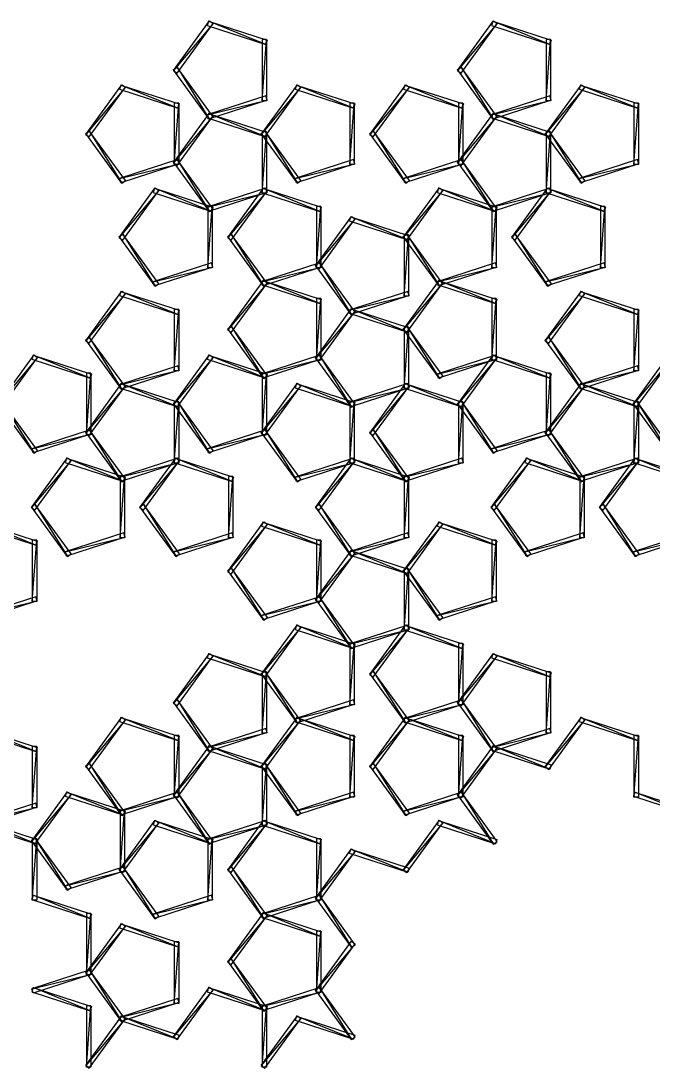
# Model space of a CAD drawing. Header units: metres. Extents: x 147 to 538, y 25 to 284.
# Drawn here: x 241.4 to 385, y 46.1 to 284 of the extents above; entities that cross this region are included whole.
import ezdxf

# ---------------------------------------------------------------- set-up
doc = ezdxf.new("R2010")
doc.units = ezdxf.units.M

msp = doc.modelspace()

# ---------------------------------------------------------------- linework, layer by layer
for points in [[(285.06683, 283.4294), (276.05234, 272.7233), (284.2578, 284.0172), (284.2579, 284.0173, 0.0001)], [(276.05234, 272.7233), (276.86136, 272.13553), (285.06683, 283.4294), (285.06693, 283.4295, 0.0001)], [(284.04742, 283.94882), (283.7384, 282.99777), (297.01517, 278.6839), (297.01526, 278.684, 0.0001)], [(297.01517, 278.6839), (284.04742, 283.94882), (297.3242, 279.63495), (297.32428, 279.63504, 0.0001)], [(349.6051, 283.42944), (340.5906, 272.72333), (348.79608, 284.0172), (348.79617, 284.0173, 0.0001)], [(340.5906, 272.72333), (341.39963, 272.13556), (349.6051, 283.42944), (349.6052, 283.42953, 0.0001)], [(348.5857, 283.94885), (348.27667, 282.9978), (361.55344, 278.68393), (361.55353, 278.68402, 0.0001)], [(361.55344, 278.68393), (348.5857, 283.94885), (361.86246, 279.63498), (361.86255, 279.63507, 0.0001)], [(297.19415, 279.81393), (296.19415, 279.81393), (296.19415, 265.8539), (296.19424, 265.854, 0.0001)], [(296.19415, 265.8539), (297.19415, 279.81393), (297.19415, 265.8539), (297.19424, 265.854, 0.0001)], [(361.73242, 279.81396), (360.73242, 279.81396), (360.73242, 265.85394), (360.7325, 265.85403, 0.0001)], [(360.73242, 265.85394), (361.73242, 279.81396), (361.73242, 265.85394), (361.7325, 265.85403, 0.0001)], [(276.86136, 273.53235), (284.2578, 261.65067), (276.05234, 272.94455), (276.05243, 272.94464, 0.0001)], [(284.2578, 261.65067), (285.06683, 262.23843), (276.86136, 273.53235), (276.86145, 273.53244, 0.0001)], [(341.39963, 273.53235), (348.79608, 261.6507), (340.5906, 272.94458), (340.5907, 272.94467, 0.0001)], [(348.79608, 261.6507), (349.6051, 262.23846), (341.39963, 273.53235), (341.39972, 273.53244, 0.0001)], [(265.1234, 268.93967), (256.10892, 258.23355), (264.3144, 269.52747), (264.31448, 269.52756, 0.0001)], [(256.10892, 258.23355), (256.91794, 257.64578), (265.1234, 268.93967), (265.1235, 268.93976, 0.0001)], [(264.104, 269.45908), (263.79498, 268.50803), (277.07175, 264.19415), (277.07184, 264.19424, 0.0001)], [(277.07175, 264.19415), (264.104, 269.45908), (277.38077, 265.1452), (277.38086, 265.1453, 0.0001)], [(305.01025, 268.9397), (295.99576, 258.23358), (304.20123, 269.52747), (304.20132, 269.52756, 0.0001)], [(295.99576, 258.23358), (296.80478, 257.6458), (305.01025, 268.9397), (305.01035, 268.9398, 0.0001)], [(303.99084, 269.4591), (303.68182, 268.50806), (316.9586, 264.19418), (316.95868, 264.19427, 0.0001)], [(316.9586, 264.19418), (303.99084, 269.4591), (317.2676, 265.14523), (317.2677, 265.14532, 0.0001)], [(329.66168, 268.9397), (320.6472, 258.23358), (328.85266, 269.52747), (328.85275, 269.52756, 0.0001)], [(320.6472, 258.23358), (321.4562, 257.6458), (329.66168, 268.9397), (329.66177, 268.9398, 0.0001)], [(328.64227, 269.4591), (328.33325, 268.50806), (341.61002, 264.19418), (341.6101, 264.19427, 0.0001)], [(341.61002, 264.19418), (328.64227, 269.4591), (341.91904, 265.14523), (341.91913, 265.14532, 0.0001)], [(369.54852, 268.93973), (360.53403, 258.2336), (368.7395, 269.52753), (368.7396, 269.52762, 0.0001)], [(360.53403, 258.2336), (361.34305, 257.64584), (369.54852, 268.93973), (369.5486, 268.93982, 0.0001)], [(368.5291, 269.45914), (368.2201, 268.5081), (381.49686, 264.1942), (381.49695, 264.1943, 0.0001)], [(381.49686, 264.1942), (368.5291, 269.45914), (381.80588, 265.14526), (381.80597, 265.14536, 0.0001)], [(297.3242, 266.0329), (297.01517, 266.98395), (283.7384, 262.67007), (283.7385, 262.67017, 0.0001)], [(361.86246, 266.03293), (361.55344, 266.98398), (348.27667, 262.6701), (348.27676, 262.6702, 0.0001)], [(277.25073, 265.3242), (276.25073, 265.3242), (276.25073, 251.36418), (276.25082, 251.36429, 0.0001)], [(276.25073, 251.36418), (277.25073, 265.3242), (277.25073, 251.36418), (277.25082, 251.36429, 0.0001)], [(283.7384, 262.67007), (297.3242, 266.0329), (284.04742, 261.71902), (284.04752, 261.71912, 0.0001)], [(317.13757, 265.32422), (316.13757, 265.32422), (316.13757, 251.36421), (316.13766, 251.36432, 0.0001)], [(316.13757, 251.36421), (317.13757, 265.32422), (317.13757, 251.36421), (317.13766, 251.36432, 0.0001)], [(341.789, 265.32422), (340.789, 265.32422), (340.789, 251.36421), (340.7891, 251.36432, 0.0001)], [(340.789, 251.36421), (341.789, 265.32422), (341.789, 251.36421), (341.7891, 251.36432, 0.0001)], [(348.27667, 262.6701), (361.86246, 266.03293), (348.5857, 261.71906), (348.5858, 261.71915, 0.0001)], [(381.67584, 265.32425), (380.67584, 265.32425), (380.67584, 251.36424), (380.67593, 251.36435, 0.0001)], [(380.67584, 251.36424), (381.67584, 265.32425), (381.67584, 251.36424), (381.67593, 251.36435, 0.0001)], [(285.06683, 262.45966), (276.05234, 251.75357), (284.2578, 263.04745), (284.2579, 263.04755, 0.0001)], [(276.05234, 251.75357), (276.86136, 251.16579), (285.06683, 262.45966), (285.06693, 262.45975, 0.0001)], [(284.04742, 262.9791), (283.7384, 262.02805), (297.01517, 257.71417), (297.01526, 257.71426, 0.0001)], [(297.01517, 257.71417), (284.04742, 262.9791), (297.3242, 258.66522), (297.32428, 258.6653, 0.0001)], [(349.6051, 262.4597), (340.5906, 251.7536), (348.79608, 263.0475), (348.79617, 263.04758, 0.0001)], [(340.5906, 251.7536), (341.39963, 251.16582), (349.6051, 262.4597), (349.6052, 262.45978, 0.0001)], [(348.5857, 262.97913), (348.27667, 262.02808), (361.55344, 257.7142), (361.55353, 257.7143, 0.0001)], [(361.55344, 257.7142), (348.5857, 262.97913), (361.86246, 258.66525), (361.86255, 258.66534, 0.0001)], [(256.91794, 259.04257), (264.3144, 247.1609), (256.10892, 258.45477), (256.109, 258.45486, 0.0001)], [(264.3144, 247.1609), (265.1234, 247.74869), (256.91794, 259.04257), (256.91803, 259.04266, 0.0001)], [(296.80478, 259.0426), (304.20123, 247.16095), (295.99576, 258.45483), (295.99585, 258.45493, 0.0001)], [(297.19415, 258.8442), (296.19415, 258.8442), (296.19415, 244.8842), (296.19424, 244.88431, 0.0001)], [(296.19415, 244.8842), (297.19415, 258.8442), (297.19415, 244.8842), (297.19424, 244.88431, 0.0001)], [(304.20123, 247.16095), (305.01025, 247.74873), (296.80478, 259.0426), (296.80487, 259.0427, 0.0001)], [(321.4562, 259.0426), (328.85266, 247.16093), (320.6472, 258.4548), (320.64728, 258.4549, 0.0001)], [(328.85266, 247.16093), (329.66168, 247.74872), (321.4562, 259.0426), (321.4563, 259.0427, 0.0001)], [(361.34305, 259.04266), (368.7395, 247.16098), (360.53403, 258.45486), (360.53412, 258.45496, 0.0001)], [(361.73242, 258.84424), (360.73242, 258.84424), (360.73242, 244.88423), (360.7325, 244.88434, 0.0001)], [(360.73242, 244.88423), (361.73242, 258.84424), (361.73242, 244.88423), (361.7325, 244.88434, 0.0001)], [(368.7395, 247.16098), (369.54852, 247.74876), (361.34305, 259.04266), (361.34314, 259.04276, 0.0001)], [(277.38077, 251.54315), (277.07175, 252.4942), (263.79498, 248.18033), (263.79507, 248.18044, 0.0001)], [(276.86136, 252.56256), (284.2578, 240.6809), (276.05234, 251.97478), (276.05243, 251.97488, 0.0001)], [(284.2578, 240.6809), (285.06683, 241.26868), (276.86136, 252.56256), (276.86145, 252.56267, 0.0001)], [(317.2676, 251.5432), (316.9586, 252.49425), (303.68182, 248.18037), (303.68192, 248.18048, 0.0001)], [(341.91904, 251.54318), (341.61002, 252.49423), (328.33325, 248.18036), (328.33334, 248.18047, 0.0001)], [(341.39963, 252.56259), (348.79608, 240.68092), (340.5906, 251.97481), (340.5907, 251.97491, 0.0001)], [(348.79608, 240.68092), (349.6051, 241.2687), (341.39963, 252.56259), (341.39972, 252.5627, 0.0001)], [(381.80588, 251.54323), (381.49686, 252.49428), (368.2201, 248.1804), (368.22018, 248.18051, 0.0001)], [(263.79498, 248.18033), (277.38077, 251.54315), (264.104, 247.22926), (264.1041, 247.22937, 0.0001)], [(303.68182, 248.18037), (317.2676, 251.5432), (303.99084, 247.22931), (303.99094, 247.22942, 0.0001)], [(328.33325, 248.18036), (341.91904, 251.54318), (328.64227, 247.2293), (328.64236, 247.2294, 0.0001)], [(368.2201, 248.1804), (381.80588, 251.54323), (368.5291, 247.22934), (368.5292, 247.22945, 0.0001)], [(272.74112, 245.49478), (263.72662, 234.78868), (271.9321, 246.08257), (271.9322, 246.08267, 0.0001)], [(263.72662, 234.78868), (264.53564, 234.2009), (272.74112, 245.49478), (272.7412, 245.49489, 0.0001)], [(271.7217, 246.01419), (271.4127, 245.06314), (284.68945, 240.74925), (284.68954, 240.74936, 0.0001)], [(284.68945, 240.74925), (271.7217, 246.01419), (284.99847, 241.70032), (284.99857, 241.70042, 0.0001)], [(297.3242, 245.06314), (297.01517, 246.01419), (283.7384, 241.70032), (283.7385, 241.70042, 0.0001)], [(297.39255, 245.49478), (288.37805, 234.78868), (296.58353, 246.08257), (296.58362, 246.08267, 0.0001)], [(288.37805, 234.78868), (289.18707, 234.2009), (297.39255, 245.49478), (297.39264, 245.49489, 0.0001)], [(296.37314, 246.01424), (296.06412, 245.06319), (309.34088, 240.7493), (309.34097, 240.7494, 0.0001)], [(309.34088, 240.7493), (296.37314, 246.01424), (309.6499, 241.70036), (309.65, 241.70047, 0.0001)], [(337.2794, 245.4948), (328.2649, 234.7887), (336.47037, 246.08258), (336.47046, 246.08269, 0.0001)], [(328.2649, 234.7887), (329.0739, 234.20091), (337.2794, 245.4948), (337.27948, 245.4949, 0.0001)], [(336.25998, 246.01422), (335.95096, 245.06317), (349.22772, 240.74928), (349.2278, 240.74939, 0.0001)], [(349.22772, 240.74928), (336.25998, 246.01422), (349.53674, 241.70035), (349.53683, 241.70045, 0.0001)], [(361.86246, 245.0632), (361.55344, 246.01425), (348.27667, 241.70038), (348.27676, 241.70049, 0.0001)], [(361.93082, 245.49484), (352.91632, 234.78874), (361.1218, 246.08263), (361.1219, 246.08273, 0.0001)], [(352.91632, 234.78874), (353.72534, 234.20096), (361.93082, 245.49484), (361.9309, 245.49495, 0.0001)], [(360.9114, 246.01427), (360.6024, 245.06322), (373.87915, 240.74933), (373.87924, 240.74944, 0.0001)], [(373.87915, 240.74933), (360.9114, 246.01427), (374.18817, 241.7004), (374.18826, 241.7005, 0.0001)], [(283.7384, 241.70032), (297.3242, 245.06314), (284.04742, 240.74925), (284.04752, 240.74936, 0.0001)], [(348.27667, 241.70038), (361.86246, 245.0632), (348.5857, 240.74931), (348.5858, 240.74942, 0.0001)], [(284.86844, 241.87929), (283.86844, 241.87929), (283.86844, 227.91928), (283.86853, 227.91939, 0.0001)], [(283.86844, 227.91928), (284.86844, 241.87929), (284.86844, 227.91928), (284.86853, 227.91939, 0.0001)], [(309.51987, 241.87933), (308.51987, 241.87933), (308.51987, 227.91933), (308.51996, 227.91943, 0.0001)], [(308.51987, 227.91933), (309.51987, 241.87933), (309.51987, 227.91933), (309.51996, 227.91943, 0.0001)], [(349.4067, 241.87935), (348.4067, 241.87935), (348.4067, 227.91934), (348.4068, 227.91945, 0.0001)], [(348.4067, 227.91934), (349.4067, 241.87935), (349.4067, 227.91934), (349.4068, 227.91945, 0.0001)], [(374.05814, 241.87936), (373.05814, 241.87936), (373.05814, 227.91936), (373.05823, 227.91946, 0.0001)], [(373.05814, 227.91936), (374.05814, 241.87936), (374.05814, 227.91936), (374.05823, 227.91946, 0.0001)], [(317.33597, 239.0148), (308.32147, 228.3087), (316.52695, 239.60258), (316.52704, 239.60269, 0.0001)], [(308.32147, 228.3087), (309.1305, 227.72092), (317.33597, 239.0148), (317.33606, 239.01491, 0.0001)], [(316.31656, 239.53421), (316.00754, 238.58316), (329.2843, 234.26927), (329.2844, 234.26938, 0.0001)], [(329.2843, 234.26927), (316.31656, 239.53421), (329.59332, 235.22034), (329.5934, 235.22044, 0.0001)], [(264.53564, 235.59769), (271.9321, 223.71602), (263.72662, 235.0099), (263.7267, 235.01001, 0.0001)], [(271.9321, 223.71602), (272.74112, 224.3038), (264.53564, 235.59769), (264.53574, 235.5978, 0.0001)], [(289.18707, 235.5977), (296.58353, 223.71603), (288.37805, 235.00992), (288.37814, 235.01003, 0.0001)], [(296.58353, 223.71603), (297.39255, 224.30382), (289.18707, 235.5977), (289.18716, 235.59781, 0.0001)], [(329.0739, 235.59775), (336.47037, 223.71608), (328.2649, 235.00996), (328.26498, 235.01007, 0.0001)], [(336.47037, 223.71608), (337.2794, 224.30386), (329.0739, 235.59775), (329.074, 235.59785, 0.0001)], [(353.72534, 235.59776), (361.1218, 223.7161), (352.91632, 235.00998), (352.9164, 235.01009, 0.0001)], [(361.1218, 223.7161), (361.93082, 224.30388), (353.72534, 235.59776), (353.72543, 235.59787, 0.0001)], [(329.4633, 235.39935), (328.4633, 235.39935), (328.4633, 221.43935), (328.46338, 221.43945, 0.0001)], [(328.4633, 221.43935), (329.4633, 235.39935), (329.4633, 221.43935), (329.46338, 221.43945, 0.0001)], [(284.99847, 228.09827), (284.68945, 229.04932), (271.4127, 224.73544), (271.41278, 224.73555, 0.0001)], [(309.6499, 228.09831), (309.34088, 229.04936), (296.06412, 224.73549), (296.0642, 224.7356, 0.0001)], [(309.1305, 229.11772), (316.52695, 217.23605), (308.32147, 228.52994), (308.32156, 228.53004, 0.0001)], [(316.52695, 217.23605), (317.33597, 217.82384), (309.1305, 229.11772), (309.13058, 229.11783, 0.0001)], [(349.53674, 228.09833), (349.22772, 229.04938), (335.95096, 224.7355), (335.95105, 224.73561, 0.0001)], [(374.18817, 228.09834), (373.87915, 229.0494), (360.6024, 224.73552), (360.60248, 224.73563, 0.0001)], [(271.4127, 224.73544), (284.99847, 228.09827), (271.7217, 223.78438), (271.7218, 223.78448, 0.0001)], [(296.06412, 224.73549), (309.6499, 228.09831), (296.37314, 223.78442), (296.37323, 223.78453, 0.0001)], [(335.95096, 224.7355), (349.53674, 228.09833), (336.25998, 223.78444), (336.26007, 223.78455, 0.0001)], [(360.6024, 224.73552), (374.18817, 228.09834), (360.9114, 223.78445), (360.9115, 223.78456, 0.0001)], [(297.39255, 224.52505), (288.37805, 213.81895), (296.58353, 225.11284), (296.58362, 225.11295, 0.0001)], [(288.37805, 213.81895), (289.18707, 213.23117), (297.39255, 224.52505), (297.39264, 224.52516, 0.0001)], [(296.37314, 225.0445), (296.06412, 224.09344), (309.34088, 219.77956), (309.34097, 219.77966, 0.0001)], [(309.34088, 219.77956), (296.37314, 225.0445), (309.6499, 220.73062), (309.65, 220.73073, 0.0001)], [(337.2794, 224.5251), (328.2649, 213.819), (336.47037, 225.11288), (336.47046, 225.11299, 0.0001)], [(328.2649, 213.819), (329.0739, 213.23122), (337.2794, 224.5251), (337.27948, 224.5252, 0.0001)], [(336.25998, 225.04453), (335.95096, 224.09348), (349.22772, 219.77959), (349.2278, 219.7797, 0.0001)], [(349.22772, 219.77959), (336.25998, 225.04453), (349.53674, 220.73065), (349.53683, 220.73076, 0.0001)], [(265.1234, 222.04993), (256.10892, 211.34383), (264.3144, 222.63771), (264.31448, 222.63782, 0.0001)], [(256.10892, 211.34383), (256.91794, 210.75604), (265.1234, 222.04993), (265.1235, 222.05003, 0.0001)], [(264.104, 222.56934), (263.79498, 221.61829), (277.07175, 217.3044), (277.07184, 217.3045, 0.0001)], [(277.07175, 217.3044), (264.104, 222.56934), (277.38077, 218.25546), (277.38086, 218.25557, 0.0001)], [(329.59332, 221.61833), (329.2843, 222.56938), (316.00754, 218.25551), (316.00763, 218.25562, 0.0001)], [(316.00754, 218.25551), (329.59332, 221.61833), (316.31656, 217.30444), (316.31665, 217.30455, 0.0001)], [(369.54852, 222.04996), (360.53403, 211.34386), (368.7395, 222.63774), (368.7396, 222.63785, 0.0001)], [(360.53403, 211.34386), (361.34305, 210.75607), (369.54852, 222.04996), (369.5486, 222.05006, 0.0001)], [(368.5291, 222.56937), (368.2201, 221.61832), (381.49686, 217.30443), (381.49695, 217.30453, 0.0001)], [(381.49686, 217.30443), (368.5291, 222.56937), (381.80588, 218.2555), (381.80597, 218.2556, 0.0001)], [(309.51987, 220.90959), (308.51987, 220.90959), (308.51987, 206.94958), (308.51996, 206.94969, 0.0001)], [(308.51987, 206.94958), (309.51987, 220.90959), (309.51987, 206.94958), (309.51996, 206.94969, 0.0001)], [(349.4067, 220.90962), (348.4067, 220.90962), (348.4067, 206.94962), (348.4068, 206.94972, 0.0001)], [(348.4067, 206.94962), (349.4067, 220.90962), (349.4067, 206.94962), (349.4068, 206.94972, 0.0001)], [(277.25073, 218.43443), (276.25073, 218.43443), (276.25073, 204.47443), (276.25082, 204.47453, 0.0001)], [(276.25073, 204.47443), (277.25073, 218.43443), (277.25073, 204.47443), (277.25082, 204.47453, 0.0001)], [(317.33597, 218.04507), (308.32147, 207.33897), (316.52695, 218.63286), (316.52704, 218.63297, 0.0001)], [(308.32147, 207.33897), (309.1305, 206.75119), (317.33597, 218.04507), (317.33606, 218.04518, 0.0001)], [(316.31656, 218.56451), (316.00754, 217.61346), (329.2843, 213.29958), (329.2844, 213.29968, 0.0001)], [(329.2843, 213.29958), (316.31656, 218.56451), (329.59332, 214.25064), (329.5934, 214.25075, 0.0001)], [(381.67584, 218.43446), (380.67584, 218.43446), (380.67584, 204.47446), (380.67593, 204.47456, 0.0001)], [(380.67584, 204.47446), (381.67584, 218.43446), (381.67584, 204.47446), (381.67593, 204.47456, 0.0001)], [(289.18707, 214.62796), (296.58353, 202.74629), (288.37805, 214.04018), (288.37814, 214.04028, 0.0001)], [(296.58353, 202.74629), (297.39255, 203.33408), (289.18707, 214.62796), (289.18716, 214.62807, 0.0001)], [(329.0739, 214.62799), (336.47037, 202.74632), (328.2649, 214.0402), (328.26498, 214.04031, 0.0001)], [(329.4633, 214.4296), (328.4633, 214.4296), (328.4633, 200.46959), (328.46338, 200.4697, 0.0001)], [(328.4633, 200.46959), (329.4633, 214.4296), (329.4633, 200.46959), (329.46338, 200.4697, 0.0001)], [(336.47037, 202.74632), (337.2794, 203.3341), (329.0739, 214.62799), (329.074, 214.6281, 0.0001)], [(256.91794, 212.15285), (264.3144, 200.27118), (256.10892, 211.56506), (256.109, 211.56517, 0.0001)], [(264.3144, 200.27118), (265.1234, 200.85896), (256.91794, 212.15285), (256.91803, 212.15295, 0.0001)], [(361.34305, 212.15288), (368.7395, 200.27121), (360.53403, 211.5651), (360.53412, 211.5652, 0.0001)], [(368.7395, 200.27121), (369.54852, 200.859), (361.34305, 212.15288), (361.34314, 212.15298, 0.0001)], [(245.18001, 207.56021), (236.16551, 196.85411), (244.371, 208.148), (244.37111, 208.1481, 0.0001)], [(236.16551, 196.85411), (236.97452, 196.26633), (245.18001, 207.56021), (245.18011, 207.56032, 0.0001)], [(244.1606, 208.07962), (243.85158, 207.12857), (257.12833, 202.81468), (257.12842, 202.81479, 0.0001)], [(257.12833, 202.81468), (244.1606, 208.07962), (257.43735, 203.76575), (257.43744, 203.76585, 0.0001)], [(285.06683, 207.56018), (276.05234, 196.85408), (284.2578, 208.14796), (284.2579, 208.14807, 0.0001)], [(276.05234, 196.85408), (276.86136, 196.2663), (285.06683, 207.56018), (285.06693, 207.56029, 0.0001)], [(284.04742, 208.07959), (283.7384, 207.12854), (297.01517, 202.81465), (297.01526, 202.81476, 0.0001)], [(297.01517, 202.81465), (284.04742, 208.07959), (297.3242, 203.76572), (297.32428, 203.76582, 0.0001)], [(309.6499, 207.12854), (309.34088, 208.07959), (296.06412, 203.76572), (296.0642, 203.76582, 0.0001)], [(296.06412, 203.76572), (309.6499, 207.12854), (296.37314, 202.81465), (296.37323, 202.81476, 0.0001)], [(309.1305, 208.14795), (316.52695, 196.26628), (308.32147, 207.56017), (308.32156, 207.56027, 0.0001)], [(316.52695, 196.26628), (317.33597, 196.85406), (309.1305, 208.14795), (309.13058, 208.14806, 0.0001)], [(349.53674, 207.12857), (349.22772, 208.07962), (335.95096, 203.76575), (335.95105, 203.76585, 0.0001)], [(335.95096, 203.76575), (349.53674, 207.12857), (336.25998, 202.81468), (336.26007, 202.81479, 0.0001)], [(349.6051, 207.56021), (340.5906, 196.85411), (348.79608, 208.148), (348.79617, 208.1481, 0.0001)], [(340.5906, 196.85411), (341.39963, 196.26633), (349.6051, 207.56021), (349.6052, 207.56032, 0.0001)], [(348.5857, 208.07965), (348.27667, 207.1286), (361.55344, 202.81471), (361.55353, 202.81482, 0.0001)], [(361.55344, 202.81471), (348.5857, 208.07965), (361.86246, 203.76578), (361.86255, 203.76588, 0.0001)], [(389.49194, 207.56021), (380.47745, 196.85411), (388.68292, 208.148), (388.683, 208.1481, 0.0001)], [(380.47745, 196.85411), (381.28647, 196.26633), (389.49194, 207.56021), (389.49203, 207.56032, 0.0001)], [(277.38077, 204.65341), (277.07175, 205.60446), (263.79498, 201.29059), (263.79507, 201.2907, 0.0001)], [(263.79498, 201.29059), (277.38077, 204.65341), (264.104, 200.33952), (264.1041, 200.33963, 0.0001)], [(381.80588, 204.65344), (381.49686, 205.60449), (368.2201, 201.29062), (368.22018, 201.29073, 0.0001)], [(368.2201, 201.29062), (381.80588, 204.65344), (368.5291, 200.33955), (368.5292, 200.33966, 0.0001)], [(257.3073, 203.94472), (256.3073, 203.94472), (256.3073, 189.98471), (256.3074, 189.98482, 0.0001)], [(256.3073, 189.98471), (257.3073, 203.94472), (257.3073, 189.98471), (257.3074, 189.98482, 0.0001)], [(297.19415, 203.94469), (296.19415, 203.94469), (296.19415, 189.98468), (296.19424, 189.98479, 0.0001)], [(296.19415, 189.98468), (297.19415, 203.94469), (297.19415, 189.98468), (297.19424, 189.98479, 0.0001)], [(361.73242, 203.94475), (360.73242, 203.94475), (360.73242, 189.98474), (360.7325, 189.98485, 0.0001)], [(360.73242, 189.98474), (361.73242, 203.94475), (361.73242, 189.98474), (361.7325, 189.98485, 0.0001)], [(265.1234, 201.0802), (256.10892, 190.3741), (264.3144, 201.66798), (264.31448, 201.66809, 0.0001)], [(256.10892, 190.3741), (256.91794, 189.78632), (265.1234, 201.0802), (265.1235, 201.0803, 0.0001)], [(264.104, 201.5996), (263.79498, 200.64854), (277.07175, 196.33466), (277.07184, 196.33476, 0.0001)], [(277.07175, 196.33466), (264.104, 201.5996), (277.38077, 197.28572), (277.38086, 197.28583, 0.0001)], [(305.01025, 201.08017), (295.99576, 190.37407), (304.20123, 201.66795), (304.20132, 201.66806, 0.0001)], [(295.99576, 190.37407), (296.80478, 189.78629), (305.01025, 201.08017), (305.01035, 201.08028, 0.0001)], [(303.99084, 201.59958), (303.68182, 200.64853), (316.9586, 196.33464), (316.95868, 196.33475, 0.0001)], [(316.9586, 196.33464), (303.99084, 201.59958), (317.2676, 197.2857), (317.2677, 197.28581, 0.0001)], [(329.59332, 200.64856), (329.2843, 201.59961), (316.00754, 197.28574), (316.00763, 197.28584, 0.0001)], [(316.00754, 197.28574), (329.59332, 200.64856), (316.31656, 196.33467), (316.31665, 196.33478, 0.0001)], [(329.66168, 201.0802), (320.6472, 190.3741), (328.85266, 201.66798), (328.85275, 201.66809, 0.0001)], [(320.6472, 190.3741), (321.4562, 189.78632), (329.66168, 201.0802), (329.66177, 201.0803, 0.0001)], [(328.64227, 201.59962), (328.33325, 200.64857), (341.61002, 196.33469), (341.6101, 196.3348, 0.0001)], [(341.61002, 196.33469), (328.64227, 201.59962), (341.91904, 197.28575), (341.91913, 197.28586, 0.0001)], [(369.54852, 201.08023), (360.53403, 190.37413), (368.7395, 201.66801), (368.7396, 201.66812, 0.0001)], [(360.53403, 190.37413), (361.34305, 189.78635), (369.54852, 201.08023), (369.5486, 201.08034, 0.0001)], [(368.5291, 201.59962), (368.2201, 200.64857), (381.49686, 196.33469), (381.49695, 196.3348, 0.0001)], [(381.49686, 196.33469), (368.5291, 201.59962), (381.80588, 197.28575), (381.80597, 197.28586, 0.0001)], [(236.97452, 197.66312), (244.371, 185.78145), (236.16551, 197.07533), (236.16562, 197.07544, 0.0001)], [(244.371, 185.78145), (245.18001, 186.36923), (236.97452, 197.66312), (236.97462, 197.66322, 0.0001)], [(276.86136, 197.66312), (284.2578, 185.78145), (276.05234, 197.07533), (276.05243, 197.07544, 0.0001)], [(284.2578, 185.78145), (285.06683, 186.36923), (276.86136, 197.66312), (276.86145, 197.66322, 0.0001)], [(341.39963, 197.66312), (348.79608, 185.78145), (340.5906, 197.07533), (340.5907, 197.07544, 0.0001)], [(348.79608, 185.78145), (349.6051, 186.36923), (341.39963, 197.66312), (341.39972, 197.66322, 0.0001)], [(381.28647, 197.66312), (388.68292, 185.78145), (380.47745, 197.07533), (380.47754, 197.07544, 0.0001)], [(388.68292, 185.78145), (389.49194, 186.36923), (381.28647, 197.66312), (381.28656, 197.66322, 0.0001)], [(277.25073, 197.46472), (276.25073, 197.46472), (276.25073, 183.50471), (276.25082, 183.50482, 0.0001)], [(276.25073, 183.50471), (277.25073, 197.46472), (277.25073, 183.50471), (277.25082, 183.50482, 0.0001)], [(317.13757, 197.4647), (316.13757, 197.4647), (316.13757, 183.5047), (316.13766, 183.5048, 0.0001)], [(316.13757, 183.5047), (317.13757, 197.4647), (317.13757, 183.5047), (317.13766, 183.5048, 0.0001)], [(341.789, 197.46472), (340.789, 197.46472), (340.789, 183.50471), (340.7891, 183.50482, 0.0001)], [(340.789, 183.50471), (341.789, 197.46472), (341.789, 183.50471), (341.7891, 183.50482, 0.0001)], [(381.67584, 197.46472), (380.67584, 197.46472), (380.67584, 183.50471), (380.67593, 183.50482, 0.0001)], [(380.67584, 183.50471), (381.67584, 197.46472), (381.67584, 183.50471), (381.67593, 183.50482, 0.0001)], [(257.43735, 190.1637), (257.12833, 191.11475), (243.85156, 186.80087), (243.85167, 186.80098, 0.0001)], [(256.91794, 191.1831), (264.3144, 179.30144), (256.10892, 190.59532), (256.109, 190.59543, 0.0001)], [(264.3144, 179.30144), (265.1234, 179.88922), (256.91794, 191.1831), (256.91803, 191.18321, 0.0001)], [(297.3242, 190.1637), (297.01517, 191.11475), (283.7384, 186.80087), (283.7385, 186.80098, 0.0001)], [(296.80478, 191.1831), (304.20123, 179.30144), (295.99576, 190.59532), (295.99585, 190.59543, 0.0001)], [(304.20123, 179.30144), (305.01025, 179.88922), (296.80478, 191.1831), (296.80487, 191.18321, 0.0001)], [(321.4562, 191.1831), (328.85266, 179.30144), (320.6472, 190.59532), (320.64728, 190.59543, 0.0001)], [(328.85266, 179.30144), (329.66168, 179.88922), (321.4562, 191.1831), (321.4563, 191.18321, 0.0001)], [(361.86246, 190.1637), (361.55344, 191.11475), (348.27667, 186.80087), (348.27676, 186.80098, 0.0001)], [(361.34305, 191.1831), (368.7395, 179.30144), (360.53403, 190.59532), (360.53412, 190.59543, 0.0001)], [(368.7395, 179.30144), (369.54852, 179.88922), (361.34305, 191.1831), (361.34314, 191.18321, 0.0001)], [(243.85156, 186.80087), (257.43735, 190.1637), (244.16058, 185.84981), (244.16069, 185.84991, 0.0001)], [(283.7384, 186.80087), (297.3242, 190.1637), (284.04742, 185.84981), (284.04752, 185.84991, 0.0001)], [(348.27667, 186.80087), (361.86246, 190.1637), (348.5857, 185.84981), (348.5858, 185.84991, 0.0001)], [(252.79771, 184.11533), (243.78322, 173.40923), (251.98871, 184.70311), (251.98882, 184.70322, 0.0001)], [(243.78322, 173.40923), (244.59222, 172.82144), (252.79771, 184.11533), (252.79782, 184.11543, 0.0001)], [(251.7783, 184.63474), (251.46928, 183.68369), (264.74603, 179.3698), (264.74612, 179.3699, 0.0001)], [(264.74603, 179.3698), (251.7783, 184.63474), (265.05505, 180.32086), (265.05515, 180.32097, 0.0001)], [(277.38077, 183.68369), (277.07175, 184.63474), (263.79498, 180.32086), (263.79507, 180.32097, 0.0001)], [(263.79498, 180.32086), (277.38077, 183.68369), (264.104, 179.3698), (264.1041, 179.3699, 0.0001)], [(277.44913, 184.11533), (268.43463, 173.40923), (276.6401, 184.70311), (276.6402, 184.70322, 0.0001)], [(268.43463, 173.40923), (269.24365, 172.82144), (277.44913, 184.11533), (277.44922, 184.11543, 0.0001)], [(276.42972, 184.63475), (276.1207, 183.6837), (289.39746, 179.36981), (289.39755, 179.36992, 0.0001)], [(289.39746, 179.36981), (276.42972, 184.63475), (289.70648, 180.32088), (289.70657, 180.32098, 0.0001)], [(317.2676, 183.68369), (316.9586, 184.63474), (303.68182, 180.32086), (303.68192, 180.32097, 0.0001)], [(303.68182, 180.32086), (317.2676, 183.68369), (303.99084, 179.3698), (303.99094, 179.3699, 0.0001)], [(317.33597, 184.11533), (308.32147, 173.40923), (316.52695, 184.70311), (316.52704, 184.70322, 0.0001)], [(308.32147, 173.40923), (309.1305, 172.82144), (317.33597, 184.11533), (317.33606, 184.11543, 0.0001)], [(316.31656, 184.63474), (316.00754, 183.68369), (329.2843, 179.3698), (329.2844, 179.3699, 0.0001)], [(329.2843, 179.3698), (316.31656, 184.63474), (329.59332, 180.32086), (329.5934, 180.32097, 0.0001)], [(341.91904, 183.6837), (341.61002, 184.63475), (328.33325, 180.32088), (328.33334, 180.32098, 0.0001)], [(328.33325, 180.32088), (341.91904, 183.6837), (328.64227, 179.36981), (328.64236, 179.36992, 0.0001)], [(357.2228, 184.11533), (348.2083, 173.40923), (356.4138, 184.70311), (356.41388, 184.70322, 0.0001)], [(348.2083, 173.40923), (349.01733, 172.82144), (357.2228, 184.11533), (357.2229, 184.11543, 0.0001)], [(356.2034, 184.63474), (355.89438, 183.68369), (369.17114, 179.3698), (369.17123, 179.3699, 0.0001)], [(369.17114, 179.3698), (356.2034, 184.63474), (369.48016, 180.32086), (369.48026, 180.32097, 0.0001)], [(381.80588, 183.68369), (381.49686, 184.63474), (368.2201, 180.32086), (368.22018, 180.32097, 0.0001)], [(368.2201, 180.32086), (381.80588, 183.68369), (368.5291, 179.3698), (368.5292, 179.3699, 0.0001)], [(381.87424, 184.11533), (372.85974, 173.40923), (381.06522, 184.70311), (381.0653, 184.70322, 0.0001)], [(372.85974, 173.40923), (373.66876, 172.82144), (381.87424, 184.11533), (381.87433, 184.11543, 0.0001)], [(380.85483, 184.63475), (380.5458, 183.6837), (393.82257, 179.36981), (393.82266, 179.36992, 0.0001)], [(393.82257, 179.36981), (380.85483, 184.63475), (394.1316, 180.32088), (394.13168, 180.32098, 0.0001)], [(264.92502, 180.49983), (263.92502, 180.49983), (263.92502, 166.53983), (263.9251, 166.53993, 0.0001)], [(263.92502, 166.53983), (264.92502, 180.49983), (264.92502, 166.53983), (264.9251, 166.53993, 0.0001)], [(289.57645, 180.49985), (288.57645, 180.49985), (288.57645, 166.53984), (288.57654, 166.53995, 0.0001)], [(288.57645, 166.53984), (289.57645, 180.49985), (289.57645, 166.53984), (289.57654, 166.53995, 0.0001)], [(329.4633, 180.49985), (328.4633, 180.49985), (328.4633, 166.53984), (328.46338, 166.53995, 0.0001)], [(328.4633, 166.53984), (329.4633, 180.49985), (329.4633, 166.53984), (329.46338, 166.53995, 0.0001)], [(369.35013, 180.49983), (368.35013, 180.49983), (368.35013, 166.53983), (368.35022, 166.53993, 0.0001)], [(368.35013, 166.53983), (369.35013, 180.49983), (369.35013, 166.53983), (369.35022, 166.53993, 0.0001)], [(244.59222, 174.21823), (251.98871, 162.33656), (243.78322, 173.63045), (243.78333, 173.63055, 0.0001)], [(251.98871, 162.33656), (252.79771, 162.92435), (244.59222, 174.21823), (244.59233, 174.21834, 0.0001)], [(269.24365, 174.21825), (276.6401, 162.33658), (268.43463, 173.63046), (268.43472, 173.63057, 0.0001)], [(276.6401, 162.33658), (277.44913, 162.92436), (269.24365, 174.21825), (269.24374, 174.21835, 0.0001)], [(309.1305, 174.21825), (316.52695, 162.33658), (308.32147, 173.63046), (308.32156, 173.63057, 0.0001)], [(316.52695, 162.33658), (317.33597, 162.92436), (309.1305, 174.21825), (309.13058, 174.21835, 0.0001)], [(349.01733, 174.21823), (356.4138, 162.33656), (348.2083, 173.63045), (348.2084, 173.63055, 0.0001)], [(356.4138, 162.33656), (357.2228, 162.92435), (349.01733, 174.21823), (349.01743, 174.21834, 0.0001)], [(373.66876, 174.21825), (381.06522, 162.33658), (372.85974, 173.63046), (372.85983, 173.63057, 0.0001)], [(381.06522, 162.33658), (381.87424, 162.92436), (373.66876, 174.21825), (373.66885, 174.21835, 0.0001)], [(231.8349, 170.14508), (231.52588, 169.19403), (244.80264, 164.88014), (244.80275, 164.88025, 0.0001)], [(244.80264, 164.88014), (231.8349, 170.14508), (245.11165, 165.8312), (245.11176, 165.83131, 0.0001)], [(297.39255, 169.62561), (288.37805, 158.91951), (296.58353, 170.2134), (296.58362, 170.2135, 0.0001)], [(288.37805, 158.91951), (289.18707, 158.33173), (297.39255, 169.62561), (297.39264, 169.62572, 0.0001)], [(296.37314, 170.14502), (296.06412, 169.19397), (309.34088, 164.88008), (309.34097, 164.88019, 0.0001)], [(309.34088, 164.88008), (296.37314, 170.14502), (309.6499, 165.83115), (309.65, 165.83125, 0.0001)], [(337.2794, 169.6256), (328.2649, 158.9195), (336.47037, 170.21338), (336.47046, 170.21349, 0.0001)], [(328.2649, 158.9195), (329.0739, 158.33171), (337.2794, 169.6256), (337.27948, 169.6257, 0.0001)], [(336.25998, 170.14502), (335.95096, 169.19397), (349.22772, 164.88008), (349.2278, 164.88019, 0.0001)], [(349.22772, 164.88008), (336.25998, 170.14502), (349.53674, 165.83115), (349.53683, 165.83125, 0.0001)], [(265.05505, 166.71881), (264.74603, 167.66986), (251.46927, 163.35599), (251.46938, 163.3561, 0.0001)], [(251.46927, 163.35599), (265.05505, 166.71881), (251.77829, 162.40492), (251.7784, 162.40503, 0.0001)], [(289.70648, 166.71883), (289.39746, 167.66988), (276.1207, 163.356), (276.1208, 163.35611, 0.0001)], [(276.1207, 163.356), (289.70648, 166.71883), (276.42972, 162.40494), (276.4298, 162.40504, 0.0001)], [(329.59332, 166.71883), (329.2843, 167.66988), (316.00754, 163.356), (316.00763, 163.35611, 0.0001)], [(316.00754, 163.356), (329.59332, 166.71883), (316.31656, 162.40494), (316.31665, 162.40504, 0.0001)], [(369.48016, 166.71881), (369.17114, 167.66986), (355.89438, 163.35599), (355.89447, 163.3561, 0.0001)], [(355.89438, 163.35599), (369.48016, 166.71881), (356.2034, 162.40492), (356.2035, 162.40503, 0.0001)], [(394.1316, 166.71883), (393.82257, 167.66988), (380.5458, 163.356), (380.5459, 163.35611, 0.0001)], [(380.5458, 163.356), (394.1316, 166.71883), (380.85483, 162.40494), (380.85492, 162.40504, 0.0001)], [(244.98161, 166.01018), (243.98161, 166.01018), (243.98161, 152.05017), (243.98172, 152.05028, 0.0001)], [(243.98161, 152.05017), (244.98161, 166.01018), (244.98161, 152.05017), (244.98172, 152.05028, 0.0001)], [(309.51987, 166.01012), (308.51987, 166.01012), (308.51987, 152.05011), (308.51996, 152.05022, 0.0001)], [(308.51987, 152.05011), (309.51987, 166.01012), (309.51987, 152.05011), (309.51996, 152.05022, 0.0001)], [(349.4067, 166.01012), (348.4067, 166.01012), (348.4067, 152.05011), (348.4068, 152.05022, 0.0001)], [(348.4067, 152.05011), (349.4067, 166.01012), (349.4067, 152.05011), (349.4068, 152.05022, 0.0001)], [(317.33597, 163.1456), (308.32147, 152.4395), (316.52695, 163.73338), (316.52704, 163.73349, 0.0001)], [(308.32147, 152.4395), (309.1305, 151.85172), (317.33597, 163.1456), (317.33606, 163.1457, 0.0001)], [(316.31656, 163.66501), (316.00754, 162.71396), (329.2843, 158.40007), (329.2844, 158.40018, 0.0001)], [(329.2843, 158.40007), (316.31656, 163.66501), (329.59332, 159.35114), (329.5934, 159.35124, 0.0001)], [(289.18707, 159.72852), (296.58353, 147.84685), (288.37805, 159.14073), (288.37814, 159.14084, 0.0001)], [(296.58353, 147.84685), (297.39255, 148.43463), (289.18707, 159.72852), (289.18716, 159.72862, 0.0001)], [(329.0739, 159.72852), (336.47037, 147.84685), (328.2649, 159.14073), (328.26498, 159.14084, 0.0001)], [(329.4633, 159.53012), (328.4633, 159.53012), (328.4633, 145.57011), (328.46338, 145.57022, 0.0001)], [(328.4633, 145.57011), (329.4633, 159.53012), (329.4633, 145.57011), (329.46338, 145.57022, 0.0001)], [(336.47037, 147.84685), (337.2794, 148.43463), (329.0739, 159.72852), (329.074, 159.72862, 0.0001)], [(245.11165, 152.22916), (244.80263, 153.1802), (231.52588, 148.86633), (231.52599, 148.86644, 0.0001)], [(309.6499, 152.2291), (309.34088, 153.18015), (296.06412, 148.86627), (296.0642, 148.86638, 0.0001)], [(309.1305, 153.2485), (316.52695, 141.36684), (308.32147, 152.66072), (308.32156, 152.66083, 0.0001)], [(316.52695, 141.36684), (317.33597, 141.95462), (309.1305, 153.2485), (309.13058, 153.24861, 0.0001)], [(349.53674, 152.2291), (349.22772, 153.18015), (335.95096, 148.86627), (335.95105, 148.86638, 0.0001)], [(231.52588, 148.86633), (245.11165, 152.22916), (231.83488, 147.91527), (231.83499, 147.91537, 0.0001)], [(296.06412, 148.86627), (309.6499, 152.2291), (296.37314, 147.9152), (296.37323, 147.91531, 0.0001)], [(335.95096, 148.86627), (349.53674, 152.2291), (336.25998, 147.9152), (336.26007, 147.91531, 0.0001)], [(305.01025, 146.18071), (295.99576, 135.47461), (304.20123, 146.7685), (304.20132, 146.7686, 0.0001)], [(295.99576, 135.47461), (296.80478, 134.88683), (305.01025, 146.18071), (305.01035, 146.18082, 0.0001)], [(303.99084, 146.70013), (303.68182, 145.74908), (316.9586, 141.4352), (316.95868, 141.4353, 0.0001)], [(316.9586, 141.4352), (303.99084, 146.70013), (317.2676, 142.38626), (317.2677, 142.38637, 0.0001)], [(329.59332, 145.74908), (329.2843, 146.70013), (316.00754, 142.38626), (316.00763, 142.38637, 0.0001)], [(316.00754, 142.38626), (329.59332, 145.74908), (316.31656, 141.4352), (316.31665, 141.4353, 0.0001)], [(329.66168, 146.18073), (320.6472, 135.47462), (328.85266, 146.76851), (328.85275, 146.76862, 0.0001)], [(320.6472, 135.47462), (321.4562, 134.88684), (329.66168, 146.18073), (329.66177, 146.18083, 0.0001)], [(328.64227, 146.70015), (328.33325, 145.7491), (341.61002, 141.43521), (341.6101, 141.43532, 0.0001)], [(341.61002, 141.43521), (328.64227, 146.70015), (341.91904, 142.38628), (341.91913, 142.38638, 0.0001)], [(317.13757, 142.56523), (316.13757, 142.56523), (316.13757, 128.60522), (316.13766, 128.60533, 0.0001)], [(316.13757, 128.60522), (317.13757, 142.56523), (317.13757, 128.60522), (317.13766, 128.60533, 0.0001)], [(341.789, 142.56525), (340.789, 142.56525), (340.789, 128.60524), (340.7891, 128.60535, 0.0001)], [(340.789, 128.60524), (341.789, 142.56525), (341.789, 128.60524), (341.7891, 128.60535, 0.0001)], [(285.06683, 139.70071), (276.05234, 128.99461), (284.2578, 140.2885), (284.2579, 140.2886, 0.0001)], [(276.05234, 128.99461), (276.86136, 128.40683), (285.06683, 139.70071), (285.06693, 139.70082, 0.0001)], [(284.04742, 140.22012), (283.7384, 139.26907), (297.01517, 134.95518), (297.01526, 134.95529, 0.0001)], [(297.01517, 134.95518), (284.04742, 140.22012), (297.3242, 135.90625), (297.32428, 135.90636, 0.0001)], [(349.6051, 139.70071), (340.5906, 128.99461), (348.79608, 140.2885), (348.79617, 140.2886, 0.0001)], [(340.5906, 128.99461), (341.39963, 128.40683), (349.6051, 139.70071), (349.6052, 139.70082, 0.0001)], [(348.5857, 140.22012), (348.27667, 139.26907), (361.55344, 134.95518), (361.55353, 134.95529, 0.0001)], [(361.55344, 134.95518), (348.5857, 140.22012), (361.86246, 135.90625), (361.86255, 135.90636, 0.0001)], [(296.80478, 136.28363), (304.20123, 124.401955), (295.99576, 135.69585), (295.99585, 135.69595, 0.0001)], [(297.19415, 136.08524), (296.19415, 136.08524), (296.19415, 122.12522), (296.19424, 122.12532, 0.0001)], [(296.19415, 122.12522), (297.19415, 136.08524), (297.19415, 122.12522), (297.19424, 122.12532, 0.0001)], [(304.20123, 124.401955), (305.01025, 124.98974), (296.80478, 136.28363), (296.80487, 136.28374, 0.0001)], [(321.4562, 136.28365), (328.85266, 124.40197), (320.6472, 135.69586), (320.64728, 135.69597, 0.0001)], [(328.85266, 124.40197), (329.66168, 124.98975), (321.4562, 136.28365), (321.4563, 136.28375, 0.0001)], [(361.73242, 136.08522), (360.73242, 136.08522), (360.73242, 122.125206), (360.7325, 122.125305, 0.0001)], [(360.73242, 122.125206), (361.73242, 136.08522), (361.73242, 122.125206), (361.7325, 122.125305, 0.0001)], [(276.86136, 129.80363), (284.2578, 117.92196), (276.05234, 129.21585), (276.05243, 129.21596, 0.0001)], [(284.2578, 117.92196), (285.06683, 118.50974), (276.86136, 129.80363), (276.86145, 129.80374, 0.0001)], [(317.2676, 128.78421), (316.9586, 129.73526), (303.68182, 125.42138), (303.68192, 125.42148, 0.0001)], [(303.68182, 125.42138), (317.2676, 128.78421), (303.99084, 124.47032), (303.99094, 124.47042, 0.0001)], [(341.91904, 128.78423), (341.61002, 129.73528), (328.33325, 125.421394), (328.33334, 125.42149, 0.0001)], [(328.33325, 125.421394), (341.91904, 128.78423), (328.64227, 124.47034), (328.64236, 124.470436, 0.0001)], [(341.39963, 129.80362), (348.79608, 117.92194), (340.5906, 129.21584), (340.5907, 129.21594, 0.0001)], [(348.79608, 117.92194), (349.6051, 118.50973), (341.39963, 129.80362), (341.39972, 129.80373, 0.0001)], [(265.1234, 125.21099), (256.10892, 114.50488), (264.3144, 125.798775), (264.31448, 125.798874, 0.0001)], [(256.10892, 114.50488), (256.91794, 113.9171), (265.1234, 125.21099), (265.1235, 125.21109, 0.0001)], [(264.104, 125.73041), (263.79498, 124.77935), (277.07175, 120.46547), (277.07184, 120.46557, 0.0001)], [(277.07175, 120.46547), (264.104, 125.73041), (277.38077, 121.41653), (277.38086, 121.416626, 0.0001)], [(305.01025, 125.21098), (295.99576, 114.504875), (304.20123, 125.79877), (304.20132, 125.79887, 0.0001)], [(295.99576, 114.504875), (296.80478, 113.91709), (305.01025, 125.21098), (305.01035, 125.21108, 0.0001)], [(303.99084, 125.7304), (303.68182, 124.77934), (316.9586, 120.46546), (316.95868, 120.46556, 0.0001)], [(316.9586, 120.46546), (303.99084, 125.7304), (317.2676, 121.41652), (317.2677, 121.41662, 0.0001)], [(329.66168, 125.210976), (320.6472, 114.50487), (328.85266, 125.79876), (328.85275, 125.79886, 0.0001)], [(320.6472, 114.50487), (321.4562, 113.91708), (329.66168, 125.210976), (329.66177, 125.211075, 0.0001)], [(328.64227, 125.73039), (328.33325, 124.779335), (341.61002, 120.465454), (341.6101, 120.46555, 0.0001)], [(341.61002, 120.465454), (328.64227, 125.73039), (341.91904, 121.41651), (341.91913, 121.41661, 0.0001)], [(369.54852, 125.21097), (360.53403, 114.50486), (368.7395, 125.79875), (368.7396, 125.79885, 0.0001)], [(360.53403, 114.50486), (361.34305, 113.917076), (369.54852, 125.21097), (369.5486, 125.21107, 0.0001)], [(368.5291, 125.730385), (368.2201, 124.77933), (381.49686, 120.46545), (381.49695, 120.465546, 0.0001)], [(381.49686, 120.46545), (368.5291, 125.730385), (381.80588, 121.416504), (381.80597, 121.4166, 0.0001)], [(231.8349, 123.25528), (231.52588, 122.30422), (244.80264, 117.99034), (244.80275, 117.99044, 0.0001)], [(244.80264, 117.99034), (231.8349, 123.25528), (245.11165, 118.9414), (245.11176, 118.9415, 0.0001)], [(277.25073, 121.595505), (276.25073, 121.595505), (276.25073, 107.63549), (276.25082, 107.63559, 0.0001)], [(276.25073, 107.63549), (277.25073, 121.595505), (277.25073, 107.63549), (277.25082, 107.63559, 0.0001)], [(297.3242, 122.3042), (297.01517, 123.25526), (283.7384, 118.941376), (283.7385, 118.941475, 0.0001)], [(283.7384, 118.941376), (297.3242, 122.3042), (284.04742, 117.99032), (284.04752, 117.99042, 0.0001)], [(317.13757, 121.595505), (316.13757, 121.595505), (316.13757, 107.63549), (316.13766, 107.63559, 0.0001)], [(316.13757, 107.63549), (317.13757, 121.595505), (317.13757, 107.63549), (317.13766, 107.63559, 0.0001)], [(341.789, 121.59549), (340.789, 121.59549), (340.789, 107.635475), (340.7891, 107.635574, 0.0001)], [(340.789, 107.635475), (341.789, 121.59549), (341.789, 107.635475), (341.7891, 107.635574, 0.0001)], [(361.86246, 122.304184), (361.55344, 123.25524), (348.27667, 118.94136), (348.27676, 118.94146, 0.0001)], [(348.27667, 118.94136), (361.86246, 122.304184), (348.5857, 117.9903), (348.5858, 117.9904, 0.0001)], [(381.67584, 121.59548), (380.67584, 121.59548), (380.67584, 107.63547), (380.67593, 107.63557, 0.0001)], [(380.67584, 107.63547), (381.67584, 121.59548), (381.67584, 107.63547), (381.67593, 107.63557, 0.0001)], [(244.98161, 119.12038), (243.98161, 119.12038), (243.98161, 105.16036), (243.98172, 105.16046, 0.0001)], [(243.98161, 105.16036), (244.98161, 119.12038), (244.98161, 105.16036), (244.98172, 105.16046, 0.0001)], [(285.06683, 118.73098), (276.05234, 108.02487), (284.2578, 119.31876), (284.2579, 119.31886, 0.0001)], [(284.04742, 119.25039), (283.7384, 118.29933), (297.01517, 113.98545), (297.01526, 113.98555, 0.0001)], [(297.01517, 113.98545), (284.04742, 119.25039), (297.3242, 114.93651), (297.32428, 114.93661, 0.0001)], [(349.6051, 118.730965), (340.5906, 108.02486), (348.79608, 119.31875), (348.79617, 119.31885, 0.0001)], [(348.5857, 119.25038), (348.27667, 118.299324), (361.55344, 113.98544), (361.55353, 113.98554, 0.0001)], [(361.55344, 113.98544), (348.5857, 119.25038), (361.86246, 114.9365), (361.86255, 114.9366, 0.0001)], [(276.05234, 108.02487), (276.86136, 107.43709), (285.06683, 118.73098), (285.06693, 118.73108, 0.0001)], [(340.5906, 108.02486), (341.39963, 107.43707), (349.6051, 118.730965), (349.6052, 118.731064, 0.0001)], [(256.91794, 115.3139), (264.3144, 103.43223), (256.10892, 114.72612), (256.109, 114.72622, 0.0001)], [(264.3144, 103.43223), (265.1234, 104.02001), (256.91794, 115.3139), (256.91803, 115.314, 0.0001)], [(296.80478, 115.313896), (304.20123, 103.43222), (295.99576, 114.72611), (295.99585, 114.72621, 0.0001)], [(297.19415, 115.11549), (296.19415, 115.11549), (296.19415, 101.15548), (296.19424, 101.15558, 0.0001)], [(296.19415, 101.15548), (297.19415, 115.11549), (297.19415, 101.15548), (297.19424, 101.15558, 0.0001)], [(304.20123, 103.43222), (305.01025, 104.020004), (296.80478, 115.313896), (296.80487, 115.313995, 0.0001)], [(321.4562, 115.31389), (328.85266, 103.43221), (320.6472, 114.726105), (320.64728, 114.726204, 0.0001)], [(328.85266, 103.43221), (329.66168, 104.02), (321.4562, 115.31389), (321.4563, 115.31399, 0.0001)], [(252.79771, 108.246124), (243.78322, 97.540016), (251.9887, 108.83391), (251.9888, 108.83401, 0.0001)], [(243.78322, 97.540016), (244.59222, 96.95223), (252.79771, 108.246124), (252.79782, 108.24622, 0.0001)], [(251.7783, 108.76554), (251.46928, 107.81448), (264.74603, 103.5006), (264.74612, 103.5007, 0.0001)], [(264.74603, 103.5006), (251.7783, 108.76554), (265.05505, 104.45166), (265.05515, 104.45176, 0.0001)], [(277.38077, 107.814476), (277.07175, 108.76553), (263.79498, 104.45165), (263.79507, 104.45175, 0.0001)], [(263.79498, 104.45165), (277.38077, 107.814476), (264.104, 103.500595), (264.1041, 103.500694, 0.0001)], [(276.86136, 108.8339), (284.2578, 96.952225), (276.05234, 108.24612), (276.05243, 108.246216, 0.0001)], [(284.2578, 96.952225), (285.06683, 97.54001), (276.86136, 108.8339), (276.86145, 108.834, 0.0001)], [(317.2676, 107.81447), (316.9586, 108.765526), (303.68182, 104.451645), (303.68192, 104.451744, 0.0001)], [(303.68182, 104.451645), (317.2676, 107.81447), (303.99084, 103.50059), (303.99094, 103.50069, 0.0001)], [(341.91904, 107.81446), (341.61002, 108.76552), (328.33325, 104.45164), (328.33334, 104.45174, 0.0001)], [(328.33325, 104.45164), (341.91904, 107.81446), (328.64227, 103.50058), (328.64236, 103.50068, 0.0001)], [(341.39963, 108.833885), (348.79608, 96.95221), (340.5906, 108.2461), (340.5907, 108.2462, 0.0001)], [(348.79608, 96.95221), (349.6051, 97.53999), (341.39963, 108.833885), (341.39972, 108.833984, 0.0001)], [(380.85483, 108.7655), (380.5458, 107.814445), (393.82257, 103.500565), (393.82266, 103.50066, 0.0001)], [(393.82257, 103.500565), (380.85483, 108.7655), (394.1316, 104.45162), (394.13168, 104.45172, 0.0001)], [(245.11165, 105.33934), (244.80263, 106.2904), (231.52588, 101.97652), (231.52599, 101.976616, 0.0001)], [(231.52588, 101.97652), (245.11165, 105.33934), (231.83488, 101.02546), (231.83499, 101.02556, 0.0001)], [(272.74112, 101.76611), (263.72662, 91.060005), (271.9321, 102.3539), (271.9322, 102.354, 0.0001)], [(264.92502, 104.63064), (263.92502, 104.63064), (263.92502, 90.67062), (263.9251, 90.67072, 0.0001)], [(263.92502, 90.67062), (264.92502, 104.63064), (264.92502, 90.67062), (264.9251, 90.67072, 0.0001)], [(297.39255, 101.76612), (288.37805, 91.06001), (296.58353, 102.353905), (296.58362, 102.354004, 0.0001)], [(337.2794, 101.7661), (328.2649, 91.05999), (336.47037, 102.35388), (336.47046, 102.35398, 0.0001)], [(231.8349, 102.28554), (231.52588, 101.33448), (244.80264, 97.0206), (244.80275, 97.0207, 0.0001)], [(244.80264, 97.0206), (231.8349, 102.28554), (245.11165, 97.97166), (245.11176, 97.971756, 0.0001)], [(263.72662, 91.060005), (264.53564, 90.47222), (272.74112, 101.76611), (272.7412, 101.76621, 0.0001)], [(271.7217, 102.28553), (271.4127, 101.33447), (284.68945, 97.02059), (284.68954, 97.02069, 0.0001)], [(284.68945, 97.02059), (271.7217, 102.28553), (284.99847, 97.97165), (284.99857, 97.97175, 0.0001)], [(297.3242, 101.33448), (297.01517, 102.28554), (283.7384, 97.97166), (283.7385, 97.971756, 0.0001)], [(283.7384, 97.97166), (297.3242, 101.33448), (284.04742, 97.0206), (284.04752, 97.0207, 0.0001)], [(288.37805, 91.06001), (289.18707, 90.47223), (297.39255, 101.76612), (297.39264, 101.76622, 0.0001)], [(296.37314, 102.285515), (296.06412, 101.33446), (309.34088, 97.02058), (309.34097, 97.020676, 0.0001)], [(309.34088, 97.02058), (296.37314, 102.285515), (309.6499, 97.971634), (309.65, 97.97173, 0.0001)], [(328.2649, 91.05999), (329.0739, 90.472206), (337.2794, 101.7661), (337.27948, 101.7662, 0.0001)], [(336.25998, 102.285515), (335.95096, 101.33446), (349.22772, 97.02058), (349.2278, 97.020676, 0.0001)], [(349.22772, 97.02058), (336.25998, 102.285515), (349.53674, 97.971634), (349.53683, 97.97173, 0.0001)], [(244.59224, 98.34904), (251.98871, 86.46736), (243.78322, 97.76125), (243.78333, 97.76135, 0.0001)], [(244.98161, 98.150635), (243.98161, 98.150635), (243.98161, 84.19062), (243.98172, 84.19072, 0.0001)], [(243.98161, 84.19062), (244.98161, 98.150635), (244.98161, 84.19062), (244.98172, 84.19072, 0.0001)], [(251.98871, 86.46736), (252.79771, 87.055145), (244.59224, 98.34904), (244.59235, 98.34914, 0.0001)], [(284.86844, 98.150635), (283.86844, 98.150635), (283.86844, 84.19062), (283.86853, 84.19072, 0.0001)], [(283.86844, 84.19062), (284.86844, 98.150635), (284.86844, 84.19062), (284.86853, 84.19072, 0.0001)], [(309.51987, 98.15062), (308.51987, 98.15062), (308.51987, 84.190605), (308.51996, 84.190704, 0.0001)], [(308.51987, 84.190605), (309.51987, 98.15062), (309.51987, 84.190605), (309.51996, 84.190704, 0.0001)], [(317.33597, 95.286095), (308.32147, 84.57999), (316.52695, 95.87388), (316.52704, 95.87398, 0.0001)], [(308.32147, 84.57999), (309.1305, 83.9922), (317.33597, 95.286095), (317.33606, 95.286194, 0.0001)], [(316.31656, 95.80551), (316.00754, 94.854454), (329.2843, 90.54057), (329.2844, 90.54067, 0.0001)], [(329.2843, 90.54057), (316.31656, 95.80551), (329.59332, 91.49163), (329.5934, 91.49173, 0.0001)], [(265.05505, 90.8496), (264.74603, 91.80066), (251.46928, 87.48678), (251.46939, 87.48688, 0.0001)], [(251.46928, 87.48678), (265.05505, 90.8496), (251.77829, 86.53572), (251.7784, 86.53582, 0.0001)], [(264.53564, 91.869026), (271.9321, 79.98735), (263.72662, 91.28124), (263.7267, 91.28134, 0.0001)], [(271.9321, 79.98735), (272.74112, 80.575134), (264.53564, 91.869026), (264.53574, 91.869125, 0.0001)], [(289.18707, 91.86903), (296.58353, 79.98736), (288.37805, 91.28125), (288.37814, 91.28135, 0.0001)], [(296.58353, 79.98736), (297.39255, 80.57514), (289.18707, 91.86903), (289.18716, 91.86913, 0.0001)], [(244.1606, 85.320656), (243.85158, 84.3696), (257.12833, 80.05572), (257.12842, 80.05582, 0.0001)], [(257.12833, 80.05572), (244.1606, 85.320656), (257.43735, 81.006775), (257.43744, 81.006874, 0.0001)], [(284.99847, 84.3696), (284.68945, 85.320656), (271.4127, 81.006775), (271.41278, 81.006874, 0.0001)], [(271.4127, 81.006775), (284.99847, 84.3696), (271.7217, 80.05572), (271.7218, 80.05582, 0.0001)], [(309.6499, 84.36958), (309.34088, 85.32064), (296.06412, 81.00676), (296.0642, 81.00686, 0.0001)], [(296.06412, 81.00676), (309.6499, 84.36958), (296.37314, 80.0557), (296.37323, 80.0558, 0.0001)], [(309.1305, 85.38901), (316.52695, 73.50733), (308.32147, 84.80122), (308.32156, 84.80132, 0.0001)], [(316.52695, 73.50733), (317.33597, 74.095116), (309.1305, 85.38901), (309.13058, 85.38911, 0.0001)], [(257.3073, 81.18576), (256.3073, 81.18576), (256.3073, 67.225746), (256.3074, 67.225845, 0.0001)], [(256.3073, 67.225746), (257.3073, 81.18576), (257.3073, 67.225746), (257.3074, 67.225845, 0.0001)], [(297.39255, 80.79638), (288.37805, 70.09027), (296.58353, 81.38416), (296.58362, 81.38426, 0.0001)], [(296.37314, 81.31577), (296.06412, 80.364716), (309.34088, 76.050835), (309.34097, 76.050934, 0.0001)], [(309.34088, 76.050835), (296.37314, 81.31577), (309.6499, 77.00189), (309.65, 77.00199, 0.0001)], [(265.1234, 78.321236), (256.10892, 67.61513), (264.3144, 78.90902), (264.31448, 78.90912, 0.0001)], [(264.104, 78.84065), (263.79498, 77.889595), (277.07175, 73.575714), (277.07184, 73.57581, 0.0001)], [(277.07175, 73.575714), (264.104, 78.84065), (277.38077, 74.52677), (277.38086, 74.52687, 0.0001)], [(288.37805, 70.09027), (289.18707, 69.50249), (297.39255, 80.79638), (297.39264, 80.79648, 0.0001)], [(256.10892, 67.61513), (256.91794, 67.02734), (265.1234, 78.321236), (265.1235, 78.321335, 0.0001)], [(309.51987, 77.18088), (308.51987, 77.18088), (308.51987, 63.220863), (308.51996, 63.220963, 0.0001)], [(308.51987, 63.220863), (309.51987, 77.18088), (309.51987, 63.220863), (309.51996, 63.220963, 0.0001)], [(277.25073, 74.70575), (276.25073, 74.70575), (276.25073, 60.745735), (276.25082, 60.745834, 0.0001)], [(276.25073, 60.745735), (277.25073, 74.70575), (277.25073, 60.745735), (277.25082, 60.745834, 0.0001)], [(317.33597, 74.31635), (308.32147, 63.61025), (316.52695, 74.90414), (316.52704, 74.904236, 0.0001)], [(308.32147, 63.61025), (309.1305, 63.02246), (317.33597, 74.31635), (317.33606, 74.31645, 0.0001)], [(289.18707, 70.89929), (296.58353, 59.01762), (288.37805, 70.31151), (288.37814, 70.31161, 0.0001)], [(296.58353, 59.01762), (297.39255, 59.605408), (289.18707, 70.89929), (289.18716, 70.89939, 0.0001)], [(257.43735, 67.404724), (257.12833, 68.35578), (243.85158, 64.0419), (243.85168, 64.042, 0.0001)], [(243.85158, 64.0419), (257.43735, 67.404724), (244.16058, 63.090843), (244.16069, 63.090942, 0.0001)], [(256.91794, 68.42415), (264.3144, 56.542477), (256.10892, 67.836365), (256.109, 67.836464, 0.0001)], [(264.3144, 56.542477), (265.1234, 57.130264), (256.91794, 68.42415), (256.91803, 68.42425, 0.0001)], [(244.1606, 64.35092), (243.85158, 63.399864), (257.12833, 59.085983), (257.12842, 59.086082, 0.0001)], [(257.12833, 59.085983), (244.1606, 64.35092), (257.43735, 60.03704), (257.43744, 60.03714, 0.0001)], [(285.06683, 63.831497), (276.05234, 53.125397), (284.2578, 64.41928), (284.2579, 64.41938, 0.0001)], [(284.04742, 64.35092), (283.7384, 63.399864), (297.01517, 59.08598), (297.01526, 59.08608, 0.0001)], [(297.01517, 59.08598), (284.04742, 64.35092), (297.3242, 60.037037), (297.32428, 60.037136, 0.0001)], [(309.6499, 63.399868), (309.34088, 64.35092), (296.06412, 60.03704), (296.0642, 60.03714, 0.0001)], [(309.1305, 64.41929), (316.52695, 52.537613), (308.32147, 63.8315), (308.32156, 63.8316, 0.0001)], [(316.52695, 52.537613), (317.33597, 53.1254), (309.1305, 64.41929), (309.13058, 64.41939, 0.0001)], [(277.38077, 60.92472), (277.07175, 61.875774), (263.79498, 57.561897), (263.79507, 57.561996, 0.0001)], [(276.05234, 53.125397), (276.86136, 52.53761), (285.06683, 63.831497), (285.06693, 63.831596, 0.0001)], [(296.06412, 60.03704), (309.6499, 63.399868), (296.37314, 59.085983), (296.37323, 59.086082, 0.0001)], [(257.3073, 60.21602), (256.3073, 60.21602), (256.3073, 46.256004), (256.3074, 46.256104, 0.0001)], [(256.3073, 46.256004), (257.3073, 60.21602), (257.3073, 46.256004), (257.3074, 46.256104, 0.0001)], [(263.79498, 57.561897), (277.38077, 60.92472), (264.104, 56.61084), (264.1041, 56.61094, 0.0001)], [(297.19415, 60.21602), (296.19415, 60.21602), (296.19415, 46.256004), (296.19424, 46.256104, 0.0001)], [(296.19415, 46.256004), (297.19415, 60.21602), (297.19415, 46.256004), (297.19424, 46.256104, 0.0001)], [(265.1234, 57.351494), (256.10892, 46.645393), (264.3144, 57.93928), (264.31448, 57.93938, 0.0001)], [(256.10892, 46.645393), (256.91794, 46.057606), (265.1234, 57.351494), (265.1235, 57.351593, 0.0001)], [(264.104, 57.87091), (263.79498, 56.919857), (277.07175, 52.605972), (277.07184, 52.60607, 0.0001)], [(277.07175, 52.605972), (264.104, 57.87091), (277.38077, 53.55703), (277.38086, 53.55713, 0.0001)], [(305.01025, 57.351494), (295.99576, 46.645393), (304.20123, 57.93928), (304.20132, 57.93938, 0.0001)], [(295.99576, 46.645393), (296.80478, 46.057606), (305.01025, 57.351494), (305.01035, 57.351593, 0.0001)], [(303.99084, 57.87092), (303.68182, 56.91986), (316.9586, 52.605976), (316.95868, 52.606075, 0.0001)], [(316.9586, 52.605976), (303.99084, 57.87092), (317.2676, 53.557034), (317.2677, 53.557133, 0.0001)]]:
    msp.add_3dface(points)

doc.saveas('drawing.dxf')
